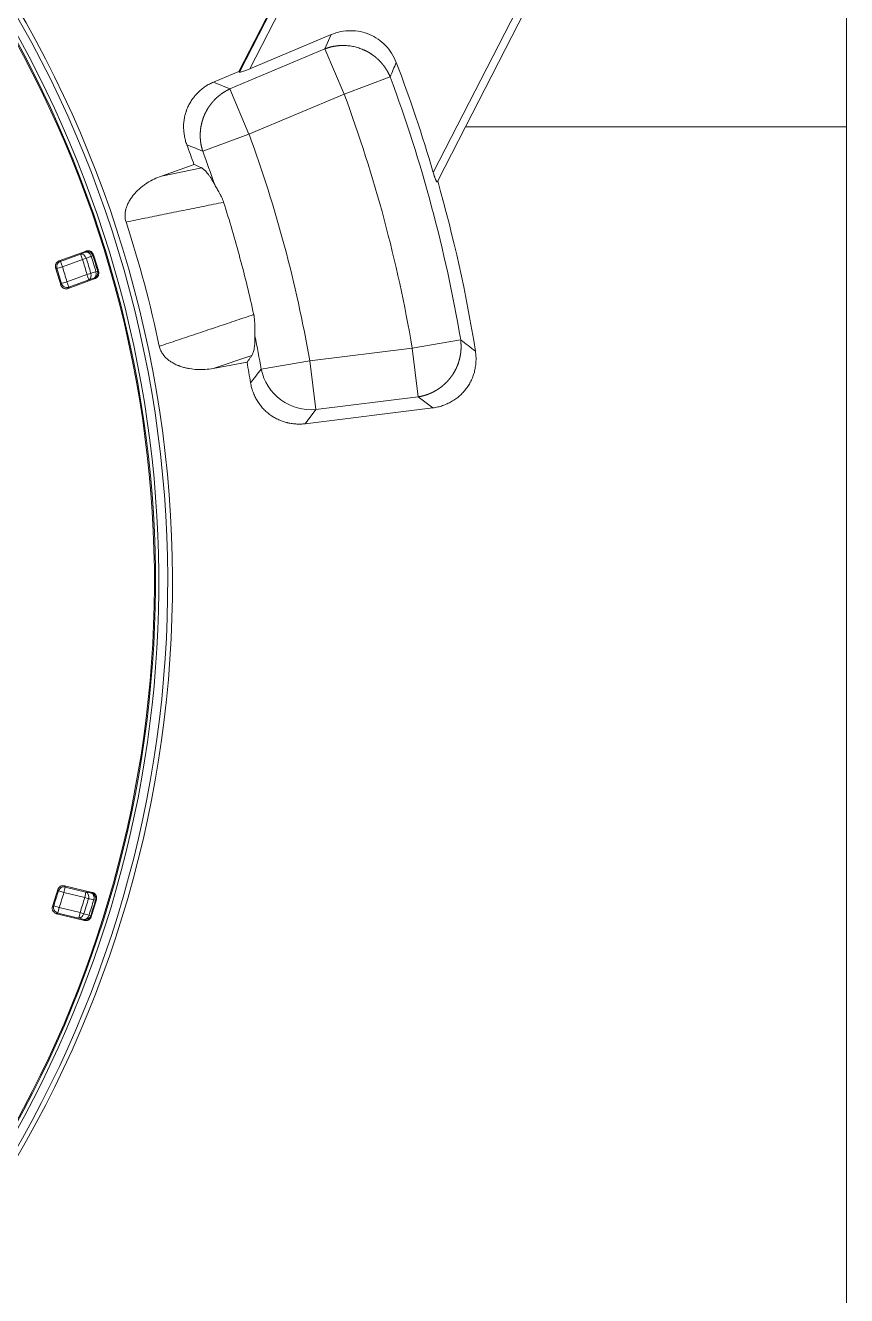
# Model space of a CAD drawing. Header units: millimetres. Extents: x 559 to 1112, y 323 to 643.
# Drawn here: x 806.8 to 879.1, y 430.4 to 542.4 of the extents above; entities that cross this region are included whole.
import ezdxf

# ---------------------------------------------------------------- set-up
doc = ezdxf.new("R2010")
doc.units = ezdxf.units.MM
doc.layers.add('core', color=7, linetype='Continuous', lineweight=20)

msp = doc.modelspace()

# ---------------------------------------------------------------- linework, layer by layer
at = {"layer": 'core', "lineweight": 13}
for p, q in [((879.14, 553.41), (879.14, 533.44)), ((842.72, 529.42), (854.65, 552.67)), ((855.29, 552.38), (845.57, 533.44)), ((825.59, 538.32), (832.18, 551.15)), ((832.25, 551.12), (825.65, 538.26)), ((832.86, 550.81), (826.56, 538.54)), ((826.56, 538.54), (833.72, 541.56)), ((833.19, 540.31), (833.72, 541.56)), ((833.19, 540.31), (824.8, 536.77)), ((833.19, 540.31), (834.87, 536.32)), ((823.38, 537.38), (825.59, 538.32)), ((823.38, 537.38), (824.8, 536.77)), ((825.65, 538.26), (825.59, 538.32)), ((834.87, 536.32), (838.93, 537.83)), ((826.49, 532.78), (824.8, 536.77)), ((834.87, 536.32), (826.49, 532.78)), ((822.42, 531.28), (826.49, 532.78)), ((845.57, 533.44), (843.12, 528.67)), ((845.57, 533.44), (879.14, 533.44)), ((879.14, 533.44), (879.14, 353.32)), ((818.78, 529.1), (821.65, 530.13)), ((818.78, 529.1), (822.33, 529.81)), ((809.77, 521.62), (812.14, 522.49)), ((811.65, 522.22), (809.88, 521.57)), ((811.83, 521.74), (810.05, 521.1)), ((811.65, 522.22), (811.83, 521.74)), ((811.83, 521.74), (812.16, 521.85)), ((812.75, 522.08), (812.6, 522.03)), ((809.57, 520.95), (810.05, 521.1)), ((810.05, 521.1), (809.88, 521.57)), ((812.22, 520.43), (812.55, 520.52)), ((813.01, 520.67), (813.16, 520.71)), ((810.44, 519.78), (809.96, 519.64)), ((810.44, 519.78), (812.22, 520.43)), ((810.61, 519.31), (810.44, 519.78)), ((812.93, 520.06), (810.55, 519.19)), ((812.39, 519.96), (810.61, 519.31)), ((812.22, 520.43), (812.39, 519.96)), ((831.84, 512.82), (840.87, 513.94)), ((840.87, 513.94), (845.14, 514.67)), ((840.87, 513.94), (841.4, 509.64)), ((826.75, 513.3), (823.33, 512.14)), ((826.32, 512.69), (823.33, 512.14)), ((827.57, 512.08), (831.84, 512.82)), ((832.37, 508.52), (831.84, 512.82)), ((841.4, 509.64), (832.37, 508.52)), ((842.7, 508.67), (841.4, 509.64)), ((842.7, 508.67), (831.45, 507.27)), ((832.37, 508.52), (831.45, 507.27)), ((809.7, 466.11), (810.18, 465.96)), ((810.18, 465.96), (810.3, 466.45)), ((812.02, 465.52), (810.18, 465.96)), ((810.23, 466.56), (812.69, 465.97)), ((812.13, 466.01), (810.3, 466.45)), ((812.02, 465.52), (812.13, 466.01)), ((809.77, 464.65), (809.3, 464.8)), ((809.66, 464.16), (809.77, 464.65)), ((809.77, 464.65), (811.61, 464.21)), ((812.35, 465.42), (812.02, 465.52)), ((812.82, 465.33), (812.97, 465.29)), ((812, 463.5), (809.54, 464.1)), ((811.5, 463.72), (809.66, 464.16)), ((811.5, 463.72), (811.61, 464.21)), ((811.94, 464.1), (811.61, 464.21)), ((812.55, 463.92), (812.4, 463.97))]:
    msp.add_line(p, q, dxfattribs=at)
for centre, radius, start, end in [((719.15, 493.32), 100.18, 305.9738, 77.457), ((719.15, 493.32), 100.6, 305.966, 77.457), ((719.15, 493.32), 99.01, 314.6295, 77.8361), ((719.15, 493.32), 99.1, 314.5552, 77.7756), ((719.15, 493.32), 99.4, 314.295, 77.7756), ((719.12, 493.31), 128.77, 16.2848, 20.8372), ((719.12, 493.31), 127.82, 9.6179, 20.3821), ((719.12, 493.31), 123.49, 9.6179, 20.3821), ((719.12, 493.31), 114.4, 9.8192, 20.1808), ((719.12, 493.31), 108.94, 19.7552, 20.7218), ((719.12, 493.31), 110.06, 18.6103, 20.1808), ((719.12, 493.31), 128.94, 9.0787, 15.9139), ((719.14, 493.32), 101.6, 11.8009, 18.1991), ((719.15, 493.32), 96.94, 16.2395, 17.0518), ((719.15, 493.32), 97.29, 16.2395, 17.0518), ((719.15, 493.32), 97.76, 16.244, 17.0802), ((719.15, 493.32), 97.92, 16.244, 17.0802), ((719.15, 493.32), 97.99, 16.2069, 17.1219), ((719.15, 493.32), 94.46, 16.106, 17.0454), ((719.15, 493.32), 94.55, 16.1648, 16.9932), ((719.15, 493.32), 95.06, 16.1648, 16.9932), ((719.12, 493.31), 110.06, 9.8192, 11.3737), ((719.12, 493.31), 108.94, 9.2782, 10.2448), ((719.15, 493.32), 94.46, 342.3882, 343.3277), ((719.15, 493.32), 94.55, 342.4471, 343.2757), ((719.15, 493.32), 95.06, 342.4471, 343.2757), ((719.15, 493.32), 96.94, 342.5242, 343.3365), ((719.15, 493.32), 97.29, 342.5242, 343.3365), ((719.15, 493.32), 97.76, 342.5292, 343.3655), ((719.15, 493.32), 97.92, 342.5292, 343.3655), ((719.15, 493.32), 97.99, 342.4922, 343.4073)]:
    msp.add_arc(centre, radius, start, end, dxfattribs=at)
for centre, major_axis, ratio, start_param, end_param in [((826.65, 538.71), (1.01, 0.44), 0.111089, 3.180014, 4.576278), ((811.83, 521.74), (0.195, -0.462), 0.686504, 1.501365, 3.069554), ((812.27, 521.93), (0.195, -0.462), 0.686522, 1.501704, 3.069552), ((812.27, 521.93), (0.449, -0.223), 0.997119, 0.761359, 2.380233), ((810.05, 521.1), (0.224, 0.449), 0.9974, 0.812937, 2.328656), ((812.22, 520.43), (-0.148, 0.479), 0.688309, 3.213801, 4.701455), ((812.67, 520.57), (0.227, 0.447), 0.997432, 3.961051, 5.463727), ((812.67, 520.57), (-0.148, 0.479), 0.688309, 3.213801, 4.701508), ((810.44, 519.78), (-0.447, 0.227), 0.997069, 0.753394, 2.388199), ((810.18, 465.96), (0.435, 0.249), 0.997406, 0.81396, 2.327633), ((812.02, 465.52), (0.094, 0.492), 0.686429, 4.641584, 6.211154), ((812.49, 465.43), (0.094, 0.492), 0.686448, 4.641929, 6.211152), ((812.49, 465.43), (-0.25, 0.435), 0.997112, 3.901954, 5.522824), ((809.77, 464.65), (-0.246, 0.437), 0.997063, 0.75237, 2.389223), ((811.61, 464.21), (-0.142, -0.481), 0.688297, 0.072208, 1.558475), ((812.07, 464.07), (-0.142, -0.481), 0.688297, 0.072208, 1.558535), ((812.07, 464.07), (-0.436, -0.247), 0.997437, 0.820457, 2.321135)]:
    msp.add_ellipse(centre, major_axis=major_axis, ratio=ratio, start_param=start_param, end_param=end_param, dxfattribs=at)
for points in [[(839.46, 539.11), (839.24, 539.68), (838.59, 540.69), (837.16, 541.68), (835.47, 542.02), (834.29, 541.8), (833.72, 541.56)], [(839.46, 539.11), (839.29, 538.69), (839.11, 538.26), (838.93, 537.83)], [(822.42, 531.28), (821.95, 531.48), (821.48, 531.67), (821.01, 531.86)], [(821.65, 530.13), (821.72, 530.1), (821.87, 530.03), (822.1, 529.92), (822.25, 529.85), (822.33, 529.81)], [(843.12, 528.67), (843.11, 528.64), (843.09, 528.62), (843.08, 528.6)], [(812.1, 522.4), (811.95, 522.34), (811.8, 522.28), (811.65, 522.22)], [(812.14, 522.49), (812.13, 522.46), (812.11, 522.43), (812.1, 522.4)], [(812.6, 522.03), (812.45, 521.97), (812.3, 521.91), (812.16, 521.85)], [(812.55, 520.52), (812.7, 520.57), (812.85, 520.62), (813.01, 520.67)], [(812.85, 520.1), (812.87, 520.08), (812.9, 520.07), (812.93, 520.06)], [(845.14, 514.67), (845.58, 514.33), (846.01, 514), (846.44, 513.66)], [(826.75, 513.3), (826.7, 513.24), (826.61, 513.1), (826.47, 512.89), (826.37, 512.76), (826.32, 512.69)], [(826.63, 510.88), (826.95, 511.27), (827.26, 511.68), (827.57, 512.08)], [(812.6, 465.92), (812.63, 465.93), (812.66, 465.95), (812.69, 465.97)], [(812.35, 465.42), (812.5, 465.39), (812.66, 465.36), (812.82, 465.33)], [(811.95, 463.58), (811.8, 463.63), (811.65, 463.67), (811.5, 463.72)], [(812.4, 463.97), (812.25, 464.01), (812.09, 464.06), (811.94, 464.1)], [(812, 463.5), (811.98, 463.53), (811.97, 463.56), (811.95, 463.58)]]:
    msp.add_open_spline(points, degree=3, dxfattribs=at)
for points, knots in [([(838.93, 537.83), (838.93, 537.84), (838.92, 537.86), (838.91, 537.89), (838.9, 537.92), (838.88, 537.95), (838.87, 537.98), (838.86, 538.01), (838.84, 538.04), (838.83, 538.07), (838.81, 538.1), (838.8, 538.13), (838.78, 538.16), (838.77, 538.19), (838.75, 538.22), (838.74, 538.25), (838.72, 538.28), (838.71, 538.3), (838.69, 538.33), (838.67, 538.36), (838.66, 538.39), (838.64, 538.42), (838.62, 538.45), (838.61, 538.47), (838.59, 538.5), (838.57, 538.53), (838.55, 538.56), (838.53, 538.58), (838.52, 538.61), (838.5, 538.64), (838.48, 538.67), (838.46, 538.69), (838.44, 538.72), (838.42, 538.75), (838.4, 538.77), (838.38, 538.8), (838.36, 538.82), (838.34, 538.85), (838.32, 538.88), (838.3, 538.9), (838.28, 538.93), (838.26, 538.95), (838.24, 538.98), (838.22, 539), (838.2, 539.03), (838.18, 539.05), (838.16, 539.08), (838.14, 539.1), (838.12, 539.12), (838.09, 539.15), (838.07, 539.17), (838.05, 539.2), (838.03, 539.22), (838, 539.24), (837.98, 539.27), (837.96, 539.29), (837.94, 539.31), (837.91, 539.33), (837.89, 539.36), (837.87, 539.38), (837.84, 539.4), (837.82, 539.42), (837.79, 539.44), (837.77, 539.47), (837.75, 539.49), (837.72, 539.51), (837.7, 539.53), (837.67, 539.55), (837.65, 539.57), (837.62, 539.59), (837.6, 539.61), (837.57, 539.63), (837.55, 539.65), (837.52, 539.67), (837.5, 539.69), (837.47, 539.71), (837.45, 539.73), (837.42, 539.75), (837.39, 539.76), (837.37, 539.78), (837.34, 539.8), (837.31, 539.82), (837.29, 539.84), (837.26, 539.86), (837.24, 539.87), (837.21, 539.89), (837.18, 539.91), (837.15, 539.92), (837.13, 539.94), (837.1, 539.96), (837.07, 539.97), (837.04, 539.99), (837.02, 540.01), (836.99, 540.02), (836.96, 540.04), (836.93, 540.05), (836.91, 540.07), (836.88, 540.08), (836.85, 540.1), (836.82, 540.11), (836.79, 540.13), (836.76, 540.14), (836.74, 540.15), (836.71, 540.17), (836.68, 540.18), (836.65, 540.19), (836.62, 540.21), (836.59, 540.22), (836.44, 540.29), (836.16, 540.39), (835.74, 540.51), (835.31, 540.58), (835, 540.6), (834.81, 540.6), (834.76, 540.6), (834.7, 540.6), (834.64, 540.6), (834.58, 540.6), (834.52, 540.6), (834.46, 540.59), (834.41, 540.59), (834.35, 540.58), (834.29, 540.58), (834.23, 540.57), (834.17, 540.56), (834.11, 540.55), (834.05, 540.55), (834, 540.54), (833.94, 540.52), (833.88, 540.51), (833.82, 540.5), (833.76, 540.49), (833.7, 540.47), (833.65, 540.46), (833.59, 540.44), (833.53, 540.43), (833.47, 540.41), (833.41, 540.39), (833.36, 540.37), (833.3, 540.35), (833.24, 540.33), (833.2, 540.32), (833.19, 540.31)], [0, 0, 0, 0, 0.004844, 0.009683, 0.014519, 0.019351, 0.024179, 0.029003, 0.033823, 0.038639, 0.043452, 0.048261, 0.053066, 0.057867, 0.062664, 0.067458, 0.072247, 0.077034, 0.081816, 0.086595, 0.09137, 0.096142, 0.100909, 0.105674, 0.110434, 0.115192, 0.119945, 0.124695, 0.129442, 0.134185, 0.138925, 0.143661, 0.148394, 0.153123, 0.15785, 0.162572, 0.167292, 0.172008, 0.176721, 0.181431, 0.186137, 0.19084, 0.19554, 0.200237, 0.204931, 0.209622, 0.214309, 0.218994, 0.223675, 0.228354, 0.233029, 0.237702, 0.242372, 0.247039, 0.251702, 0.256363, 0.261022, 0.265677, 0.27033, 0.27498, 0.279627, 0.284271, 0.288913, 0.293553, 0.298189, 0.302823, 0.307455, 0.312084, 0.31671, 0.321334, 0.325956, 0.330575, 0.335192, 0.339806, 0.344418, 0.349028, 0.353636, 0.358241, 0.362844, 0.367445, 0.372044, 0.37664, 0.381235, 0.385827, 0.390418, 0.395006, 0.399593, 0.404177, 0.40876, 0.41334, 0.417919, 0.422496, 0.427071, 0.431645, 0.436217, 0.440787, 0.445355, 0.449922, 0.454487, 0.45905, 0.463612, 0.468173, 0.472732, 0.477289, 0.481845, 0.4864, 0.490953, 0.495505, 0.500055, 0.562515, 0.624973, 0.687501, 0.750172, 0.75854, 0.766925, 0.775326, 0.783744, 0.792179, 0.80063, 0.809099, 0.817584, 0.826087, 0.834608, 0.843146, 0.851702, 0.860276, 0.868867, 0.877478, 0.886106, 0.894753, 0.903418, 0.912103, 0.920806, 0.929528, 0.938269, 0.947029, 0.955809, 0.964608, 0.973426, 0.982264, 0.991122, 1, 1, 1, 1]), ([(821.01, 531.86), (820.96, 531.99), (820.92, 532.12), (820.85, 532.39), (820.79, 532.66), (820.76, 532.93), (820.74, 533.14), (820.74, 533.21), (820.73, 533.31), (820.73, 533.35), (820.73, 533.42), (820.73, 533.45), (820.73, 533.62), (820.75, 533.9), (820.8, 534.17), (820.85, 534.44), (820.89, 534.58), (820.94, 534.74), (820.95, 534.77), (820.97, 534.84), (821.01, 534.94), (821.04, 535.04), (821.13, 535.23), (821.19, 535.35), (821.32, 535.59), (821.39, 535.71), (821.51, 535.88), (821.55, 535.94), (821.61, 536.02), (821.63, 536.05), (821.68, 536.1), (821.7, 536.13), (821.81, 536.26), (821.91, 536.36), (822.1, 536.56), (822.31, 536.74), (822.53, 536.91), (822.67, 537), (822.7, 537.02), (822.76, 537.06), (822.85, 537.12), (822.94, 537.17), (823.12, 537.27), (823.25, 537.33), (823.38, 537.38)], [0, 0, 0, 0, 0.0625, 0.0625, 0.125, 0.1875, 0.1875, 0.21875, 0.21875, 0.234375, 0.234375, 0.25, 0.25, 0.3125, 0.375, 0.375, 0.4375, 0.4375, 0.453125, 0.453125, 0.46875, 0.5, 0.5, 0.5625, 0.5625, 0.625, 0.625, 0.65625, 0.65625, 0.671875, 0.671875, 0.6875, 0.6875, 0.75, 0.75, 0.8125, 0.875, 0.875, 0.890625, 0.890625, 0.90625, 0.9375, 0.9375, 1, 1, 1, 1]), ([(824.8, 536.77), (824.79, 536.76), (824.77, 536.75), (824.74, 536.74), (824.72, 536.72), (824.69, 536.71), (824.66, 536.7), (824.63, 536.68), (824.6, 536.67), (824.57, 536.65), (824.54, 536.63), (824.51, 536.62), (824.48, 536.6), (824.45, 536.59), (824.42, 536.57), (824.4, 536.55), (824.37, 536.54), (824.34, 536.52), (824.31, 536.5), (824.28, 536.49), (824.26, 536.47), (824.23, 536.45), (824.2, 536.43), (824.17, 536.41), (824.15, 536.39), (824.12, 536.38), (824.09, 536.36), (824.07, 536.34), (824.04, 536.32), (824.01, 536.3), (823.99, 536.28), (823.96, 536.26), (823.93, 536.24), (823.91, 536.22), (823.88, 536.2), (823.86, 536.18), (823.83, 536.16), (823.81, 536.14), (823.78, 536.12), (823.76, 536.09), (823.73, 536.07), (823.71, 536.05), (823.68, 536.03), (823.66, 536.01), (823.63, 535.99), (823.61, 535.96), (823.59, 535.94), (823.56, 535.92), (823.54, 535.9), (823.52, 535.87), (823.49, 535.85), (823.47, 535.83), (823.45, 535.8), (823.43, 535.78), (823.4, 535.75), (823.38, 535.73), (823.36, 535.71), (823.34, 535.68), (823.32, 535.66), (823.29, 535.63), (823.27, 535.61), (823.25, 535.58), (823.23, 535.56), (823.21, 535.53), (823.19, 535.51), (823.17, 535.48), (823.15, 535.46), (823.13, 535.43), (823.11, 535.4), (823.09, 535.38), (823.07, 535.35), (823.05, 535.33), (823.03, 535.3), (823.01, 535.27), (822.99, 535.25), (822.98, 535.22), (822.96, 535.19), (822.94, 535.17), (822.92, 535.14), (822.9, 535.11), (822.89, 535.08), (822.87, 535.06), (822.85, 535.03), (822.84, 535), (822.82, 534.97), (822.8, 534.94), (822.79, 534.92), (822.77, 534.89), (822.75, 534.86), (822.74, 534.83), (822.72, 534.8), (822.71, 534.77), (822.69, 534.74), (822.68, 534.71), (822.66, 534.69), (822.65, 534.66), (822.64, 534.63), (822.62, 534.6), (822.61, 534.57), (822.59, 534.54), (822.58, 534.51), (822.57, 534.48), (822.55, 534.45), (822.54, 534.42), (822.53, 534.39), (822.52, 534.36), (822.51, 534.33), (822.49, 534.3), (822.48, 534.27), (822.47, 534.24), (822.46, 534.21), (822.45, 534.18), (822.44, 534.14), (822.43, 534.11), (822.42, 534.08), (822.41, 534.05), (822.4, 534.02), (822.39, 533.99), (822.38, 533.96), (822.37, 533.93), (822.36, 533.9), (822.35, 533.86), (822.34, 533.83), (822.34, 533.8), (822.33, 533.77), (822.32, 533.74), (822.31, 533.71), (822.31, 533.67), (822.3, 533.64), (822.29, 533.61), (822.28, 533.58), (822.28, 533.55), (822.27, 533.51), (822.27, 533.48), (822.26, 533.45), (822.26, 533.42), (822.25, 533.39), (822.25, 533.35), (822.24, 533.32), (822.24, 533.29), (822.23, 533.26), (822.23, 533.22), (822.22, 533.19), (822.22, 533.16), (822.22, 533.13), (822.21, 533.09), (822.21, 533.06), (822.21, 533.03), (822.21, 533), (822.2, 532.96), (822.2, 532.93), (822.2, 532.9), (822.2, 532.87), (822.2, 532.83), (822.2, 532.8), (822.2, 532.77), (822.2, 532.73), (822.2, 532.7), (822.2, 532.67), (822.2, 532.64), (822.2, 532.6), (822.2, 532.57), (822.2, 532.54), (822.2, 532.51), (822.2, 532.47), (822.2, 532.44), (822.2, 532.41), (822.21, 532.37), (822.21, 532.34), (822.21, 532.31), (822.21, 532.28), (822.22, 532.24), (822.22, 532.21), (822.23, 532.18), (822.23, 532.15), (822.23, 532.11), (822.24, 532.08), (822.24, 532.05), (822.25, 532.02), (822.25, 531.98), (822.26, 531.95), (822.26, 531.92), (822.27, 531.89), (822.27, 531.85), (822.28, 531.82), (822.29, 531.79), (822.29, 531.76), (822.3, 531.73), (822.31, 531.69), (822.32, 531.66), (822.32, 531.63), (822.33, 531.6), (822.34, 531.57), (822.35, 531.53), (822.36, 531.5), (822.37, 531.47), (822.38, 531.44), (822.38, 531.41), (822.39, 531.38), (822.4, 531.34), (822.41, 531.31), (822.42, 531.29), (822.42, 531.28)], [0, 0, 0, 0, 0.005086, 0.010169, 0.015251, 0.020329, 0.025406, 0.03048, 0.035551, 0.04062, 0.045687, 0.050752, 0.055815, 0.060875, 0.065933, 0.070988, 0.076042, 0.081093, 0.086143, 0.09119, 0.096235, 0.101277, 0.106318, 0.111357, 0.116394, 0.121428, 0.126461, 0.131492, 0.13652, 0.141547, 0.146572, 0.151595, 0.156616, 0.161636, 0.166653, 0.171669, 0.176683, 0.181695, 0.186705, 0.191714, 0.196721, 0.201727, 0.20673, 0.211733, 0.216733, 0.221732, 0.22673, 0.231726, 0.23672, 0.241713, 0.246705, 0.251695, 0.256684, 0.261672, 0.266658, 0.271643, 0.276626, 0.281608, 0.286589, 0.291569, 0.296548, 0.301526, 0.306502, 0.311477, 0.316452, 0.321425, 0.326397, 0.331368, 0.336339, 0.341308, 0.346276, 0.351244, 0.35621, 0.361176, 0.366141, 0.371106, 0.376069, 0.381032, 0.385994, 0.390956, 0.395917, 0.400877, 0.405837, 0.410796, 0.415754, 0.420713, 0.42567, 0.430628, 0.435584, 0.440541, 0.445497, 0.450453, 0.455409, 0.460364, 0.465319, 0.470274, 0.475228, 0.480183, 0.485137, 0.490092, 0.495046, 0.5, 0.504955, 0.509909, 0.514863, 0.519818, 0.524772, 0.529727, 0.534682, 0.539637, 0.544592, 0.549548, 0.554503, 0.55946, 0.564416, 0.569373, 0.57433, 0.579288, 0.584246, 0.589205, 0.594164, 0.599124, 0.604084, 0.609045, 0.614006, 0.618968, 0.623931, 0.628895, 0.633859, 0.638824, 0.64379, 0.648757, 0.653724, 0.658693, 0.663662, 0.668632, 0.673603, 0.678576, 0.683549, 0.688523, 0.693498, 0.698475, 0.703452, 0.708431, 0.713411, 0.718392, 0.723374, 0.728358, 0.733343, 0.738329, 0.743316, 0.748305, 0.753295, 0.758287, 0.76328, 0.768275, 0.773271, 0.778268, 0.783267, 0.788268, 0.79327, 0.798274, 0.803279, 0.808286, 0.813295, 0.818305, 0.823318, 0.828332, 0.833347, 0.838365, 0.843384, 0.848405, 0.853428, 0.858453, 0.86348, 0.868509, 0.873539, 0.878572, 0.883607, 0.888643, 0.893682, 0.898723, 0.903766, 0.908811, 0.913858, 0.918907, 0.923958, 0.929012, 0.934067, 0.939125, 0.944186, 0.949248, 0.954313, 0.95938, 0.964449, 0.969521, 0.974595, 0.979671, 0.98475, 0.989831, 0.994914, 1, 1, 1, 1]), ([(823.43, 528.43), (823.4, 528.48), (823.37, 528.53), (823.33, 528.6), (823.32, 528.62), (823.29, 528.67), (823.28, 528.69), (823.21, 528.8), (823.16, 528.89), (823.06, 529.04), (823.01, 529.11), (822.91, 529.25), (822.86, 529.31), (822.77, 529.42), (822.73, 529.48), (822.66, 529.55), (822.64, 529.57), (822.6, 529.61), (822.57, 529.63), (822.51, 529.69), (822.47, 529.72), (822.4, 529.77), (822.36, 529.8), (822.33, 529.81)], [0, 0, 0, 0, 0.0625, 0.0625, 0.09375, 0.09375, 0.125, 0.125, 0.25, 0.25, 0.375, 0.375, 0.5, 0.5, 0.625, 0.625, 0.6875, 0.6875, 0.75, 0.75, 0.875, 0.875, 1, 1, 1, 1]), ([(842.72, 529.42), (842.73, 529.37), (842.75, 529.31), (842.78, 529.21), (842.8, 529.16), (842.82, 529.09), (842.83, 529.06), (842.85, 529.01), (842.86, 528.99), (842.88, 528.92), (842.9, 528.87), (842.92, 528.82), (842.92, 528.81), (842.93, 528.79), (842.94, 528.78), (842.95, 528.75), (842.96, 528.73), (842.98, 528.7), (842.98, 528.68), (843, 528.66), (843, 528.65), (843.01, 528.64), (843.01, 528.63), (843.02, 528.62), (843.03, 528.61), (843.04, 528.6), (843.04, 528.59), (843.05, 528.59), (843.05, 528.59), (843.06, 528.58), (843.07, 528.58), (843.07, 528.59), (843.08, 528.59), (843.08, 528.59), (843.08, 528.59), (843.08, 528.6)], [0, 0, 0, 0, 0.125, 0.125, 0.25, 0.25, 0.3125, 0.3125, 0.375, 0.375, 0.5, 0.5, 0.53125, 0.53125, 0.5625, 0.5625, 0.625, 0.625, 0.6875, 0.6875, 0.71875, 0.71875, 0.75, 0.75, 0.8125, 0.8125, 0.84375, 0.84375, 0.875, 0.875, 0.9375, 0.9375, 0.96875, 0.96875, 1, 1, 1, 1]), ([(818.78, 529.1), (818.56, 529.02), (818.35, 528.93), (817.93, 528.73), (817.73, 528.62), (817.44, 528.43), (817.34, 528.37), (817.16, 528.23), (817.07, 528.16), (816.95, 528.07), (816.93, 528.05), (816.89, 528.01), (816.82, 527.95), (816.75, 527.89), (816.63, 527.77), (816.55, 527.69), (816.39, 527.52), (816.31, 527.43), (816.21, 527.29), (816.17, 527.24), (816.12, 527.17), (816.11, 527.15), (816.07, 527.1), (816.06, 527.08), (815.98, 526.95), (815.92, 526.85), (815.81, 526.64), (815.77, 526.54), (815.71, 526.37), (815.69, 526.32), (815.66, 526.23), (815.65, 526.2), (815.64, 526.15), (815.63, 526.12), (815.6, 525.98), (815.58, 525.86), (815.57, 525.69), (815.57, 525.63), (815.58, 525.54), (815.58, 525.51), (815.58, 525.45), (815.58, 525.42), (815.6, 525.28), (815.63, 525.16), (815.66, 525.05)], [0, 0, 0, 0, 0.125, 0.125, 0.25, 0.25, 0.3125, 0.3125, 0.375, 0.375, 0.390625, 0.390625, 0.40625, 0.4375, 0.4375, 0.5, 0.5, 0.5625, 0.5625, 0.59375, 0.59375, 0.609375, 0.609375, 0.625, 0.625, 0.6875, 0.6875, 0.75, 0.75, 0.78125, 0.78125, 0.796875, 0.796875, 0.8125, 0.8125, 0.875, 0.875, 0.90625, 0.90625, 0.921875, 0.921875, 0.9375, 0.9375, 1, 1, 1, 1]), ([(824.26, 526.79), (824.23, 526.87), (824.2, 526.96), (824.14, 527.12), (824.1, 527.19), (824.06, 527.29), (824.05, 527.31), (824.03, 527.35), (824, 527.4), (823.97, 527.45), (823.92, 527.56), (823.88, 527.63), (823.8, 527.76), (823.77, 527.82), (823.69, 527.95), (823.66, 528.01), (823.59, 528.13), (823.55, 528.19), (823.49, 528.31), (823.46, 528.37), (823.43, 528.43)], [0, 0, 0, 0, 0.125, 0.125, 0.25, 0.25, 0.28125, 0.28125, 0.3125, 0.375, 0.375, 0.5, 0.5, 0.625, 0.625, 0.75, 0.75, 0.875, 0.875, 1, 1, 1, 1]), ([(824.26, 526.79), (823.67, 526.67), (822.5, 526.43), (820.75, 526.08), (819.03, 525.73), (817.34, 525.39), (816.22, 525.16), (815.66, 525.05)], [0, 0, 0, 0, 0.206554, 0.40983, 0.60983, 0.806554, 1, 1, 1, 1]), ([(824.26, 526.79), (824.78, 525.16), (825.26, 523.52), (825.92, 521.04), (826.14, 520.22), (826.54, 518.56), (826.73, 517.72), (826.91, 516.89)], [0, 0, 0, 0, 0.5, 0.5, 0.75, 0.75, 1, 1, 1, 1]), ([(809.46, 521.01), (809.45, 521.04), (809.44, 521.07), (809.44, 521.12), (809.44, 521.13), (809.44, 521.16), (809.44, 521.18), (809.44, 521.23), (809.45, 521.26), (809.46, 521.3), (809.46, 521.32), (809.48, 521.35), (809.48, 521.36), (809.5, 521.41), (809.52, 521.43), (809.55, 521.47), (809.56, 521.48), (809.58, 521.51), (809.59, 521.52), (809.63, 521.55), (809.65, 521.57), (809.69, 521.59), (809.71, 521.6), (809.74, 521.61), (809.75, 521.62), (809.77, 521.62)], [0, 0, 0, 0, 0.125, 0.125, 0.1875, 0.1875, 0.25, 0.25, 0.375, 0.375, 0.4375, 0.4375, 0.5, 0.5, 0.625, 0.625, 0.6875, 0.6875, 0.75, 0.75, 0.875, 0.875, 0.9375, 0.9375, 1, 1, 1, 1]), ([(809.77, 521.62), (809.79, 521.62), (809.8, 521.61), (809.84, 521.59), (809.86, 521.58), (809.88, 521.57)], [0, 0, 0, 0, 0.493696, 0.493696, 1, 1, 1, 1]), ([(812.14, 522.49), (812.17, 522.5), (812.2, 522.51), (812.25, 522.52), (812.27, 522.52), (812.31, 522.52), (812.32, 522.52), (812.37, 522.52), (812.41, 522.51), (812.46, 522.5), (812.47, 522.49), (812.5, 522.48), (812.52, 522.47), (812.56, 522.45), (812.59, 522.43), (812.65, 522.39), (812.67, 522.37), (812.7, 522.33), (812.71, 522.32), (812.73, 522.29), (812.74, 522.27), (812.77, 522.23), (812.78, 522.2), (812.79, 522.17)], [0, 0, 0, 0, 0.125, 0.125, 0.1875, 0.1875, 0.25, 0.25, 0.375, 0.375, 0.4375, 0.4375, 0.5, 0.5, 0.625, 0.625, 0.75, 0.75, 0.8125, 0.8125, 0.875, 0.875, 1, 1, 1, 1]), ([(812.79, 522.17), (812.78, 522.14), (812.77, 522.12), (812.75, 522.09), (812.75, 522.08), (812.75, 522.08)], [0, 0, 0, 0, 0.777383, 0.777383, 1, 1, 1, 1]), ([(809.46, 521.01), (809.48, 521), (809.5, 520.99), (809.54, 520.97), (809.56, 520.96), (809.57, 520.95)], [0, 0, 0, 0, 0.575238, 0.575238, 1, 1, 1, 1]), ([(813.24, 520.67), (813.25, 520.64), (813.25, 520.61), (813.26, 520.56), (813.26, 520.54), (813.26, 520.51), (813.26, 520.5), (813.25, 520.45), (813.25, 520.42), (813.23, 520.37), (813.23, 520.36), (813.22, 520.33), (813.21, 520.31), (813.19, 520.27), (813.17, 520.25), (813.14, 520.21), (813.13, 520.2), (813.11, 520.17), (813.1, 520.16), (813.07, 520.13), (813.04, 520.11), (813, 520.09), (812.99, 520.08), (812.96, 520.07), (812.94, 520.06), (812.93, 520.06)], [0, 0, 0, 0, 0.125, 0.125, 0.1875, 0.1875, 0.25, 0.25, 0.375, 0.375, 0.4375, 0.4375, 0.5, 0.5, 0.625, 0.625, 0.6875, 0.6875, 0.75, 0.75, 0.875, 0.875, 0.9375, 0.9375, 1, 1, 1, 1]), ([(813.16, 520.71), (813.18, 520.7), (813.2, 520.69), (813.23, 520.67), (813.23, 520.67), (813.24, 520.67)], [0, 0, 0, 0, 0.77763, 0.77763, 1, 1, 1, 1]), ([(809.9, 519.52), (809.91, 519.55), (809.92, 519.57), (809.94, 519.61), (809.95, 519.63), (809.96, 519.64)], [0, 0, 0, 0, 0.575048, 0.575048, 1, 1, 1, 1]), ([(810.55, 519.19), (810.52, 519.18), (810.49, 519.17), (810.44, 519.16), (810.42, 519.16), (810.39, 519.16), (810.39, 519.16), (810.37, 519.16), (810.36, 519.16), (810.32, 519.16), (810.28, 519.17), (810.23, 519.18), (810.22, 519.19), (810.19, 519.2), (810.15, 519.22), (810.13, 519.23), (810.1, 519.25), (810.08, 519.26), (810.04, 519.29), (810.02, 519.32), (809.99, 519.36), (809.98, 519.37), (809.96, 519.4), (809.95, 519.41), (809.92, 519.46), (809.91, 519.49), (809.9, 519.52)], [0, 0, 0, 0, 0.125, 0.125, 0.1875, 0.1875, 0.21875, 0.21875, 0.25, 0.25, 0.375, 0.375, 0.4375, 0.4375, 0.5, 0.5625, 0.5625, 0.625, 0.625, 0.75, 0.75, 0.8125, 0.8125, 0.875, 0.875, 1, 1, 1, 1]), ([(812.39, 519.96), (812.39, 519.96), (812.39, 519.96), (812.54, 520.01), (812.7, 520.05), (812.85, 520.1)], [0, 0, 0, 0, 0.005503, 0.005503, 1, 1, 1, 1]), ([(810.61, 519.31), (810.6, 519.29), (810.59, 519.27), (810.57, 519.23), (810.56, 519.21), (810.55, 519.19)], [0, 0, 0, 0, 0.506938, 0.506938, 1, 1, 1, 1]), ([(818.6, 514.1), (819.13, 514.28), (820.21, 514.64), (821.85, 515.19), (823.51, 515.75), (825.21, 516.32), (826.34, 516.7), (826.91, 516.89)], [0, 0, 0, 0, 0.193447, 0.39017, 0.59017, 0.793447, 1, 1, 1, 1]), ([(827.01, 515.05), (827.01, 515.11), (827, 515.18), (827, 515.31), (827, 515.38), (827, 515.52), (827, 515.59), (827, 515.73), (827, 515.81), (827, 515.96), (827, 516.04), (827, 516.16), (826.99, 516.2), (826.99, 516.26), (826.99, 516.28), (826.99, 516.32), (826.99, 516.34), (826.98, 516.45), (826.97, 516.54), (826.95, 516.67), (826.95, 516.71), (826.94, 516.78), (826.93, 516.8), (826.92, 516.84), (826.92, 516.87), (826.91, 516.89)], [0, 0, 0, 0, 0.125, 0.125, 0.25, 0.25, 0.375, 0.375, 0.5, 0.5, 0.625, 0.625, 0.6875, 0.6875, 0.71875, 0.71875, 0.75, 0.75, 0.875, 0.875, 0.9375, 0.9375, 0.96875, 0.96875, 1, 1, 1, 1]), ([(826.75, 513.3), (826.77, 513.34), (826.81, 513.41), (826.85, 513.51), (826.88, 513.61), (826.9, 513.67), (826.93, 513.79), (826.94, 513.86), (826.96, 513.97), (826.96, 514), (826.97, 514.06), (826.97, 514.08), (826.98, 514.12), (826.98, 514.14), (826.99, 514.25), (827, 514.33), (827.01, 514.52), (827.01, 514.62), (827.01, 514.82), (827.01, 514.93), (827.01, 515.05)], [0, 0, 0, 0, 0.125, 0.25, 0.25, 0.375, 0.375, 0.5, 0.5, 0.5625, 0.5625, 0.59375, 0.59375, 0.625, 0.625, 0.75, 0.75, 0.875, 0.875, 1, 1, 1, 1]), ([(818.6, 514.1), (818.62, 513.98), (818.66, 513.87), (818.75, 513.66), (818.8, 513.55), (818.88, 513.43), (818.9, 513.41), (818.94, 513.36), (818.99, 513.29), (819.05, 513.22), (819.16, 513.09), (819.25, 513.01), (819.36, 512.92), (819.38, 512.9), (819.43, 512.86), (819.5, 512.81), (819.57, 512.76), (819.72, 512.67), (819.82, 512.61), (820.02, 512.5), (820.13, 512.45), (820.26, 512.4), (820.29, 512.39), (820.35, 512.37), (820.37, 512.36), (820.46, 512.33), (820.51, 512.31), (820.68, 512.25), (820.79, 512.22), (821.01, 512.17), (821.13, 512.15), (821.47, 512.09), (821.7, 512.06), (821.99, 512.05), (822.05, 512.05), (822.17, 512.05), (822.23, 512.05), (822.4, 512.05), (822.52, 512.05), (822.86, 512.08), (823.1, 512.1), (823.33, 512.14)], [0, 0, 0, 0, 0.0625, 0.0625, 0.125, 0.125, 0.140625, 0.140625, 0.15625, 0.1875, 0.1875, 0.25, 0.25, 0.265625, 0.265625, 0.28125, 0.3125, 0.3125, 0.375, 0.375, 0.4375, 0.4375, 0.453125, 0.453125, 0.46875, 0.46875, 0.5, 0.5, 0.5625, 0.5625, 0.625, 0.625, 0.75, 0.75, 0.78125, 0.78125, 0.8125, 0.8125, 0.875, 0.875, 1, 1, 1, 1]), ([(841.4, 509.64), (841.41, 509.64), (841.43, 509.65), (841.47, 509.65), (841.5, 509.66), (841.53, 509.66), (841.56, 509.67), (841.59, 509.68), (841.63, 509.68), (841.66, 509.69), (841.69, 509.7), (841.72, 509.7), (841.75, 509.71), (841.78, 509.72), (841.81, 509.73), (841.84, 509.73), (841.88, 509.74), (841.91, 509.75), (841.94, 509.76), (841.97, 509.77), (842, 509.78), (842.03, 509.79), (842.06, 509.8), (842.09, 509.81), (842.12, 509.82), (842.15, 509.83), (842.18, 509.84), (842.21, 509.85), (842.24, 509.86), (842.27, 509.87), (842.3, 509.88), (842.33, 509.89), (842.36, 509.91), (842.39, 509.92), (842.42, 509.93), (842.45, 509.94), (842.48, 509.96), (842.51, 509.97), (842.54, 509.98), (842.57, 510), (842.6, 510.01), (842.63, 510.02), (842.65, 510.04), (842.68, 510.05), (842.71, 510.06), (842.74, 510.08), (842.77, 510.09), (842.8, 510.11), (842.82, 510.12), (842.85, 510.14), (842.88, 510.15), (842.91, 510.17), (842.94, 510.19), (842.96, 510.2), (842.99, 510.22), (843.02, 510.24), (843.05, 510.25), (843.07, 510.27), (843.1, 510.29), (843.13, 510.3), (843.15, 510.32), (843.18, 510.34), (843.21, 510.36), (843.23, 510.37), (843.26, 510.39), (843.28, 510.41), (843.31, 510.43), (843.34, 510.45), (843.36, 510.47), (843.39, 510.49), (843.41, 510.5), (843.44, 510.52), (843.46, 510.54), (843.49, 510.56), (843.51, 510.58), (843.54, 510.6), (843.56, 510.62), (843.59, 510.64), (843.61, 510.67), (843.63, 510.69), (843.66, 510.71), (843.68, 510.73), (843.71, 510.75), (843.73, 510.77), (843.75, 510.79), (843.78, 510.81), (843.8, 510.84), (843.82, 510.86), (843.84, 510.88), (843.87, 510.9), (843.89, 510.93), (843.91, 510.95), (843.93, 510.97), (843.96, 510.99), (843.98, 511.02), (844, 511.04), (844.02, 511.06), (844.04, 511.09), (844.06, 511.11), (844.08, 511.14), (844.1, 511.16), (844.12, 511.18), (844.14, 511.21), (844.16, 511.23), (844.18, 511.26), (844.2, 511.28), (844.22, 511.31), (844.24, 511.33), (844.26, 511.36), (844.28, 511.38), (844.3, 511.41), (844.32, 511.43), (844.34, 511.46), (844.36, 511.49), (844.38, 511.51), (844.39, 511.54), (844.41, 511.56), (844.43, 511.59), (844.45, 511.62), (844.46, 511.64), (844.48, 511.67), (844.5, 511.7), (844.51, 511.72), (844.53, 511.75), (844.55, 511.78), (844.56, 511.81), (844.58, 511.83), (844.6, 511.86), (844.61, 511.89), (844.63, 511.92), (844.64, 511.94), (844.66, 511.97), (844.67, 512), (844.69, 512.03), (844.7, 512.06), (844.71, 512.09), (844.73, 512.11), (844.74, 512.14), (844.76, 512.17), (844.77, 512.2), (844.78, 512.23), (844.8, 512.26), (844.81, 512.29), (844.82, 512.32), (844.83, 512.35), (844.85, 512.38), (844.86, 512.4), (844.87, 512.43), (844.88, 512.46), (844.89, 512.49), (844.9, 512.52), (844.91, 512.55), (844.93, 512.58), (844.94, 512.61), (844.95, 512.64), (844.96, 512.67), (844.97, 512.7), (844.98, 512.73), (844.99, 512.76), (844.99, 512.8), (845, 512.83), (845.01, 512.86), (845.02, 512.89), (845.03, 512.92), (845.04, 512.95), (845.05, 512.98), (845.05, 513.01), (845.06, 513.04), (845.07, 513.07), (845.07, 513.1), (845.08, 513.14), (845.09, 513.17), (845.09, 513.2), (845.1, 513.23), (845.11, 513.26), (845.11, 513.29), (845.12, 513.32), (845.12, 513.35), (845.13, 513.39), (845.13, 513.42), (845.14, 513.45), (845.14, 513.48), (845.15, 513.51), (845.15, 513.54), (845.15, 513.58), (845.16, 513.61), (845.16, 513.64), (845.16, 513.67), (845.17, 513.7), (845.17, 513.74), (845.17, 513.77), (845.17, 513.8), (845.18, 513.83), (845.18, 513.86), (845.18, 513.9), (845.18, 513.93), (845.18, 513.96), (845.18, 513.99), (845.18, 514.02), (845.18, 514.06), (845.18, 514.09), (845.18, 514.12), (845.18, 514.15), (845.18, 514.19), (845.18, 514.22), (845.18, 514.25), (845.18, 514.28), (845.17, 514.31), (845.17, 514.35), (845.17, 514.38), (845.17, 514.41), (845.17, 514.44), (845.16, 514.47), (845.16, 514.51), (845.16, 514.54), (845.15, 514.57), (845.15, 514.6), (845.15, 514.63), (845.14, 514.66), (845.14, 514.67)], [0, 0, 0, 0, 0.004703, 0.009403, 0.014101, 0.018797, 0.02349, 0.028181, 0.03287, 0.037556, 0.04224, 0.046921, 0.0516, 0.056277, 0.060952, 0.065624, 0.070294, 0.074962, 0.079628, 0.084292, 0.088953, 0.093612, 0.098269, 0.102924, 0.107577, 0.112228, 0.116877, 0.121523, 0.126168, 0.130811, 0.135451, 0.14009, 0.144727, 0.149362, 0.153994, 0.158626, 0.163255, 0.167882, 0.172508, 0.177131, 0.181753, 0.186373, 0.190992, 0.195609, 0.200224, 0.204837, 0.209449, 0.214059, 0.218667, 0.223274, 0.227879, 0.232483, 0.237086, 0.241686, 0.246286, 0.250884, 0.25548, 0.260075, 0.264669, 0.269261, 0.273852, 0.278442, 0.28303, 0.287618, 0.292204, 0.296788, 0.301372, 0.305955, 0.310536, 0.315116, 0.319695, 0.324273, 0.32885, 0.333427, 0.338002, 0.342576, 0.347149, 0.351721, 0.356293, 0.360864, 0.365433, 0.370002, 0.374571, 0.379138, 0.383705, 0.388271, 0.392836, 0.397401, 0.401965, 0.406529, 0.411092, 0.415655, 0.420217, 0.424778, 0.429339, 0.4339, 0.43846, 0.44302, 0.44758, 0.452139, 0.456698, 0.461257, 0.465815, 0.470374, 0.474932, 0.47949, 0.484048, 0.488606, 0.493163, 0.497721, 0.502278, 0.506836, 0.511394, 0.515952, 0.520509, 0.525067, 0.529626, 0.534184, 0.538742, 0.543301, 0.54786, 0.552419, 0.556979, 0.561539, 0.566099, 0.57066, 0.575221, 0.579783, 0.584345, 0.588907, 0.59347, 0.598034, 0.602598, 0.607163, 0.611728, 0.616294, 0.620861, 0.625429, 0.629997, 0.634566, 0.639136, 0.643707, 0.648278, 0.65285, 0.657424, 0.661998, 0.666573, 0.671149, 0.675726, 0.680304, 0.684883, 0.689464, 0.694045, 0.698627, 0.703211, 0.707796, 0.712382, 0.716969, 0.721557, 0.726147, 0.730738, 0.735331, 0.739924, 0.744519, 0.749116, 0.753714, 0.758313, 0.762914, 0.767516, 0.77212, 0.776725, 0.781332, 0.785941, 0.790551, 0.795163, 0.799776, 0.804391, 0.809008, 0.813626, 0.818246, 0.822868, 0.827492, 0.832118, 0.836745, 0.841374, 0.846005, 0.850638, 0.855273, 0.85991, 0.864548, 0.869189, 0.873832, 0.878476, 0.883123, 0.887772, 0.892423, 0.897076, 0.90173, 0.906388, 0.911047, 0.915708, 0.920372, 0.925037, 0.929705, 0.934376, 0.939048, 0.943723, 0.948399, 0.953079, 0.95776, 0.962444, 0.96713, 0.971819, 0.97651, 0.981203, 0.985899, 0.990597, 0.995297, 1, 1, 1, 1]), ([(846.44, 513.66), (846.47, 513.51), (846.48, 513.37), (846.5, 513.08), (846.5, 512.79), (846.47, 512.5), (846.45, 512.32), (846.44, 512.29), (846.43, 512.21), (846.42, 512.18), (846.4, 512.07), (846.39, 512), (846.34, 511.79), (846.26, 511.51), (846.15, 511.24), (846.06, 511.05), (846.02, 510.98), (845.97, 510.88), (845.96, 510.85), (845.92, 510.79), (845.9, 510.76), (845.81, 510.6), (845.73, 510.48), (845.55, 510.25), (845.37, 510.03), (845.16, 509.83), (845, 509.68), (844.94, 509.64), (844.83, 509.55), (844.77, 509.5), (844.59, 509.38), (844.35, 509.22), (844.09, 509.09), (843.89, 509), (843.82, 508.97), (843.69, 508.92), (843.62, 508.89), (843.41, 508.82), (843.27, 508.78), (842.99, 508.72), (842.85, 508.69), (842.7, 508.67)], [0, 0, 0, 0, 0.0625, 0.0625, 0.125, 0.1875, 0.1875, 0.203125, 0.203125, 0.21875, 0.21875, 0.25, 0.25, 0.3125, 0.375, 0.375, 0.40625, 0.40625, 0.421875, 0.421875, 0.4375, 0.4375, 0.5, 0.5, 0.5625, 0.625, 0.625, 0.65625, 0.65625, 0.6875, 0.6875, 0.75, 0.8125, 0.8125, 0.84375, 0.84375, 0.875, 0.875, 0.9375, 0.9375, 1, 1, 1, 1]), ([(832.37, 508.52), (832.37, 508.52), (831.3, 508.42), (829.05, 509.05), (827.79, 511.02), (827.57, 512.08)], [0, 0, 0, 0, 0.000005, 0.500003, 1, 1, 1, 1]), ([(831.45, 507.27), (831.31, 507.26), (831.17, 507.25), (830.89, 507.24), (830.62, 507.25), (830.34, 507.28), (830.14, 507.31), (830.07, 507.32), (829.97, 507.34), (829.93, 507.35), (829.87, 507.37), (829.83, 507.38), (829.66, 507.42), (829.4, 507.5), (829.15, 507.61), (828.9, 507.73), (828.77, 507.79), (828.63, 507.88), (828.6, 507.9), (828.54, 507.94), (828.45, 507.99), (828.36, 508.06), (828.2, 508.18), (828.09, 508.27), (827.89, 508.45), (827.79, 508.55), (827.65, 508.71), (827.61, 508.76), (827.54, 508.84), (827.52, 508.87), (827.48, 508.92), (827.46, 508.95), (827.36, 509.09), (827.28, 509.2), (827.14, 509.44), (827.07, 509.56), (826.95, 509.81), (826.9, 509.94), (826.84, 510.1), (826.82, 510.13), (826.8, 510.2), (826.77, 510.3), (826.74, 510.4), (826.69, 510.6), (826.66, 510.74), (826.63, 510.88)], [0, 0, 0, 0, 0.0625, 0.0625, 0.125, 0.1875, 0.1875, 0.21875, 0.21875, 0.234375, 0.234375, 0.25, 0.25, 0.3125, 0.375, 0.375, 0.4375, 0.4375, 0.453125, 0.453125, 0.46875, 0.5, 0.5, 0.5625, 0.5625, 0.625, 0.625, 0.65625, 0.65625, 0.671875, 0.671875, 0.6875, 0.6875, 0.75, 0.75, 0.8125, 0.8125, 0.875, 0.875, 0.890625, 0.890625, 0.90625, 0.9375, 0.9375, 1, 1, 1, 1]), ([(809.64, 466.22), (809.65, 466.25), (809.66, 466.28), (809.68, 466.32), (809.69, 466.33), (809.71, 466.36), (809.71, 466.37), (809.74, 466.41), (809.77, 466.43), (809.8, 466.46), (809.81, 466.47), (809.84, 466.49), (809.85, 466.5), (809.9, 466.52), (809.92, 466.54), (809.97, 466.55), (809.98, 466.56), (810.01, 466.56), (810.03, 466.57), (810.08, 466.57), (810.11, 466.57), (810.16, 466.57), (810.17, 466.57), (810.2, 466.57), (810.22, 466.56), (810.23, 466.56)], [0, 0, 0, 0, 0.125, 0.125, 0.1875, 0.1875, 0.25, 0.25, 0.375, 0.375, 0.4375, 0.4375, 0.5, 0.5, 0.625, 0.625, 0.6875, 0.6875, 0.75, 0.75, 0.875, 0.875, 0.9375, 0.9375, 1, 1, 1, 1]), ([(809.64, 466.22), (809.65, 466.2), (809.66, 466.17), (809.68, 466.14), (809.69, 466.12), (809.7, 466.11)], [0, 0, 0, 0, 0.57524, 0.57524, 1, 1, 1, 1]), ([(810.23, 466.56), (810.25, 466.54), (810.26, 466.52), (810.28, 466.49), (810.29, 466.47), (810.3, 466.45)], [0, 0, 0, 0, 0.493707, 0.493707, 1, 1, 1, 1]), ([(812.13, 466.01), (812.13, 466.01), (812.13, 466.01), (812.29, 465.98), (812.45, 465.95), (812.6, 465.92)], [0, 0, 0, 0, 0.000693, 0.000693, 1, 1, 1, 1]), ([(812.69, 465.97), (812.72, 465.96), (812.75, 465.95), (812.8, 465.92), (812.82, 465.92), (812.84, 465.9), (812.86, 465.89), (812.9, 465.86), (812.92, 465.84), (812.96, 465.8), (812.97, 465.79), (812.99, 465.76), (813, 465.74), (813.02, 465.7), (813.04, 465.67), (813.06, 465.6), (813.07, 465.57), (813.07, 465.52), (813.07, 465.5), (813.07, 465.47), (813.07, 465.45), (813.07, 465.4), (813.06, 465.37), (813.05, 465.34)], [0, 0, 0, 0, 0.125, 0.125, 0.1875, 0.1875, 0.25, 0.25, 0.375, 0.375, 0.4375, 0.4375, 0.5, 0.5, 0.625, 0.625, 0.75, 0.75, 0.8125, 0.8125, 0.875, 0.875, 1, 1, 1, 1]), ([(809.54, 464.1), (809.51, 464.11), (809.47, 464.12), (809.43, 464.14), (809.41, 464.15), (809.39, 464.16), (809.38, 464.17), (809.37, 464.18), (809.36, 464.18), (809.33, 464.21), (809.3, 464.23), (809.27, 464.27), (809.26, 464.28), (809.24, 464.31), (809.22, 464.34), (809.21, 464.37), (809.19, 464.4), (809.19, 464.42), (809.17, 464.47), (809.16, 464.5), (809.16, 464.55), (809.16, 464.57), (809.16, 464.6), (809.16, 464.62), (809.16, 464.67), (809.17, 464.7), (809.18, 464.74)], [0, 0, 0, 0, 0.125, 0.125, 0.1875, 0.1875, 0.21875, 0.21875, 0.25, 0.25, 0.375, 0.375, 0.4375, 0.4375, 0.5, 0.5625, 0.5625, 0.625, 0.625, 0.75, 0.75, 0.8125, 0.8125, 0.875, 0.875, 1, 1, 1, 1]), ([(809.18, 464.74), (809.2, 464.75), (809.23, 464.76), (809.26, 464.78), (809.28, 464.79), (809.3, 464.8)], [0, 0, 0, 0, 0.575045, 0.575045, 1, 1, 1, 1]), ([(812.97, 465.29), (812.99, 465.3), (813.01, 465.31), (813.04, 465.33), (813.05, 465.33), (813.05, 465.34)], [0, 0, 0, 0, 0.777379, 0.777379, 1, 1, 1, 1]), ([(809.66, 464.16), (809.64, 464.15), (809.62, 464.14), (809.58, 464.12), (809.56, 464.11), (809.54, 464.1)], [0, 0, 0, 0, 0.503932, 0.503932, 1, 1, 1, 1]), ([(812.59, 463.84), (812.58, 463.81), (812.57, 463.78), (812.55, 463.74), (812.54, 463.73), (812.52, 463.7), (812.51, 463.69), (812.48, 463.65), (812.46, 463.63), (812.43, 463.6), (812.41, 463.59), (812.39, 463.57), (812.38, 463.56), (812.33, 463.54), (812.31, 463.53), (812.26, 463.51), (812.25, 463.51), (812.22, 463.5), (812.2, 463.5), (812.15, 463.49), (812.12, 463.49), (812.08, 463.49), (812.06, 463.49), (812.03, 463.5), (812.01, 463.5), (812, 463.5)], [0, 0, 0, 0, 0.125, 0.125, 0.1875, 0.1875, 0.25, 0.25, 0.375, 0.375, 0.4375, 0.4375, 0.5, 0.5, 0.625, 0.625, 0.6875, 0.6875, 0.75, 0.75, 0.875, 0.875, 0.9375, 0.9375, 1, 1, 1, 1]), ([(812.59, 463.84), (812.58, 463.86), (812.57, 463.88), (812.55, 463.91), (812.55, 463.91), (812.55, 463.92)], [0, 0, 0, 0, 0.777634, 0.777634, 1, 1, 1, 1])]:
    msp.add_open_spline(points, degree=3, knots=knots, dxfattribs=at)

doc.saveas('drawing.dxf')
